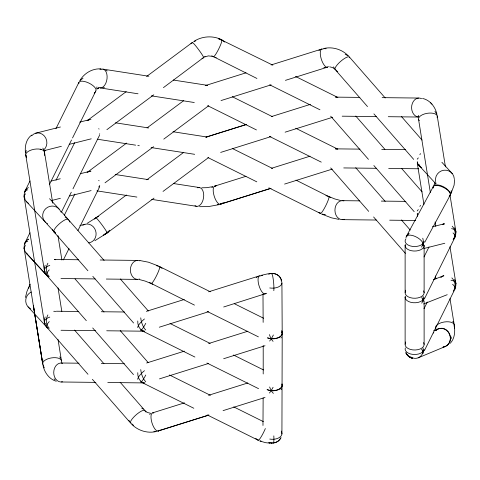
<?xml version="1.0" encoding="UTF-8"?>
<svg xmlns="http://www.w3.org/2000/svg" width="480" height="480" viewBox="0 0 480 480"><rect width="100%" height="100%" fill="white"/><g stroke="black" fill="none" stroke-linecap="round" stroke-linejoin="round"><path stroke-width="0.72" d="M262.98 425.466L263.136 397.86M281.922 433.956L282.198 333.678M451.23 338.7L451.248 337.014M25.428 297.504L26.982 291.33L29.826 284.79M28.8 288.318L28.956 287.202M96.702 88.596L96.936 86.928M450.984 193.158L451.23 190.662M405.294 291.27L405.474 290.22M405.294 343.002L405.474 341.952M25.656 152.862L26.226 150.42M418.452 116.94L418.734 115.338M44.4 155.472L44.508 152.13L43.674 150.684A9.504 4.464 -9.2 0 0 31.818 149.826A9.504 4.464 -9.2 0 0 26.1 156.042M42.618 361.554L42.906 359.952M435.396 181.644L434.076 184.914M281.34 389.052L281.484 388.734M450.936 193.716L454.122 185.1L454.614 179.388M281.34 337.326L281.016 337.968M24.966 191.082L29.964 181.02M44.28 152.166L45.276 150.156M55.932 128.688L78.906 82.392M49.548 184.272L71.52 139.992M72.522 137.976L95.826 91.014M56.016 180.252L74.646 142.71M24.966 242.814L29.922 232.836M72.966 188.844L99.552 135.24M61.386 212.16L71.304 192.198M64.302 215.298L74.862 194.04M63.366 259.926L69.012 248.544M77.952 230.538L99.702 186.714M424.02 256.962L429.006 246.918M424.332 299.046L454.896 237.468M424.02 308.694L427.344 301.998M424.332 350.778L454.896 289.2M281.028 437.574C279.9 440.058 277.626 442.032 274.974 442.716M281.016 389.7L281.178 389.382M406.422 236.268L433.59 186.042M422.976 245.562L423.684 244.254M424.74 242.298L450.15 195.33M433.506 333.09L433.812 332.604M79.77 80.784C83.976 73.35 92.316 68.268 100.962 68.904M280.83 438.072L278.526 440.88L275.076 442.722M109.608 230.196L107.124 232.878L103.662 234.582M407.316 234.996L409.026 233.406M450.276 343.26C454.698 338.64 455.292 331.566 454.266 325.548M94.446 92.898L94.98 92.352L94.176 93.168M80.43 80.274L83.01 78.186M190.95 43.776L192.366 42.456L146.652 76.446M163.422 87.642L205.104 56.4M94.35 219.06L126.408 194.976M435.066 184.182L436.254 183.09M407.664 234.582L408.918 233.448M97.104 89.058L98.454 88.044M31.638 135.102C25.98 139.14 24.642 146.76 25.512 153.246M87.102 120.72L126.204 91.65M106.878 129.684L153.798 94.8M87.066 172.494L126.642 143.07M147.03 127.914L183.606 100.716M105.012 182.814L153.588 146.7M163.782 139.122L208.752 105.684M146.862 179.766L183.552 152.49M154.002 198.12L107.082 233.004L94.842 240.714M163.026 191.412L208.74 157.428M211.806 187.662L212.736 186.996M149.592 414.438L150.522 413.772M318.882 50.586L319.812 49.92M94.728 218.556L87.462 223.158M223.332 202.68L220.518 204.198M256.206 277.698L257.604 276.696M103.434 235.548L103.878 235.242M104.616 234.726L104.958 234.492M204.84 56.922L208.368 55.89L212.178 56.334M193.956 41.352C201.582 36.408 211.614 35.472 220.008 38.976M203.724 57.678L202.008 58.68M95.73 217.782L98.61 216.36M193.92 41.574L195.792 40.878M98.94 87.792L97.908 88.308L98.394 88.104M158.496 430.878L160.182 430.116M266.748 293.274L223.686 306.99M433.632 330.804L437.67 329.124M445.332 346.5L418.164 357.84M268.674 274.23L270.384 273.63M433.44 279.72L442.452 276.18M423.642 303.96L447.216 294.702M206.226 137.088L246.288 124.488M270.33 188.472L220.062 204.294L271.092 188.304M208.83 415.026L157.848 431.07L208.878 415.086M205.974 85.386L246.042 72.81M271.086 64.95L321.894 49.002M221.022 100.572L271.11 84.852M285.426 80.358L327.642 67.104M205.728 137.208L246.57 124.458M271.314 116.622L310.53 104.31M285.114 132.18L332.7 117.252M220.662 152.418L270.918 136.632M214.812 186.078L245.976 176.304M271.47 168.306L310.026 156.192M284.574 184.08L332.226 169.128M146.376 311.352L184.302 299.448M208.632 291.81L259.44 275.862M159.282 327.21L208.656 311.706M146.604 363.006L184.392 351.144M208.638 343.53L247.854 331.224M159.486 378.87L208.68 363.426M223.656 358.728L265.008 345.744M152.598 412.854L184.47 402.858M208.554 395.304L247.812 382.974M223.074 410.634L265.032 397.464M219.006 204.654L208.392 206.598L199.548 206.688M260.958 275.4C266.736 274.212 274.038 271.356 278.982 276.054M79.68 122.142L89.64 119.64M43.668 150.774L61.38 146.316M69.186 144.36L91.224 138.822M50.934 181.104L60.252 178.764M80.25 173.736L90.252 171.222M51.786 200.466L60.39 198.3M79.884 225.552L84.918 224.286M432.384 226.788L443.982 223.878M423.768 248.538L444.786 243.258M35.694 133.194L60.42 126.99M69.69 195.966L91.11 190.59M273.384 443.04L275.298 442.578L271.224 443.13M212.82 186.636L206.736 187.674L201.78 187.794M103.014 87.828L104.436 87.528M214.89 186.06L216.648 185.706M323.748 48.504C332.46 46.434 342.078 49.356 348.264 55.812M156.252 431.538C147.618 433.596 138.138 430.722 131.91 424.446M205.668 85.626L206.886 85.446M99.84 69.186L100.932 69.03M205.914 85.542L207.132 85.506M324.204 214.41L325.416 214.368M259.92 441.018L265.464 442.662L269.556 443.106M323.832 67.536L325.56 67.554M335.298 97.122L359.838 97.398M382.14 97.644L418.572 98.052M342.18 116.184L376.38 116.568M388.278 116.7L418.02 117.036M335.304 148.854L360.018 149.13M381.738 149.37L405.708 149.64M343.734 167.934L376.686 168.3M388.668 168.438L418.626 168.774M341.91 200.658L359.754 200.856M381.318 201.096L405.852 201.372M342.102 219.648L376.302 220.032M389.682 220.182L415.704 220.47M54.834 259.482L78.63 259.752M100.188 259.992L137.364 260.406M60.972 278.538L95.172 278.922M106.326 279.048L137.556 279.396M56.346 311.232L78.81 311.484M101.28 311.736L124.494 311.994M61.026 330.27L95.478 330.66M106.71 330.78L144.156 331.2M124.398 363.708L101.31 363.456M61.236 363L79.05 363.204M61.428 381.99L95.862 382.38M107.778 382.512L143.964 382.914M323.73 48.636L326.142 48.744M217.326 204.612L218.478 204.63M261.522 275.412L262.674 275.43M262.194 294.318L263.352 294.33M156.27 431.406L153.858 431.298M269.292 443.106L271.482 443.13M272.4 273.402C276.558 273.378 280.506 276.342 281.58 280.374L279.714 276.81M272.4 443.094L268.668 442.32M329.664 66.834L332.46 67.506L334.536 68.85M150.336 413.208L147.54 412.53L145.464 411.186M139.932 260.544L148.488 262.2L158.256 265.938M339 219.408L331.512 217.842L321.744 214.104M102.99 69.132L148.89 76.254M173.322 80.046L207.378 85.326M100.266 87.93L138.024 93.786M151.344 95.856L194.286 102.516M115.464 122.814L148.674 127.962M173.028 131.742L206.976 137.01M97.236 139.2L135.612 145.158M137.826 145.5L139.302 145.728M151.11 147.564L194.658 154.314M115.194 174.492L148.512 179.658M173.682 183.564L199.59 187.584M96.918 190.872L136.896 197.076M151.704 199.374L196.866 206.376M325.968 195.618L328.926 196.488M218.28 38.856L220.098 39.162M215.028 57.45L216.246 57.654M322.11 214.104L323.934 214.404M156.672 265.734L159.576 266.568L210.294 291.768M259.902 440.88L261.114 441.084M40.194 149.202L41.274 149.454M340.392 200.442L334.812 198.954L329.88 196.944M139.608 279.6L145.188 281.088L150.12 283.098M412.212 358.194L410.292 357.486M422.562 98.442C430.2 100.074 435.48 107.142 436.98 114.516M412.59 358.296C409.728 357.648 407.214 355.668 406.002 352.986M412.212 358.146C409.32 357.504 406.962 355.29 405.822 352.602M56.28 381.258C49.194 379.224 44.496 372.486 43.02 365.52M345.168 54.27L348.186 55.902M151.224 283.614L152.82 284.226M272.832 65.172L219.816 39.156L221.868 39.858L224.73 42.06M295.458 76.416L337.878 97.488M256.926 78.468L211.74 55.812M269.67 84.798L319.962 109.782M232.236 96.708L272.328 116.628M295.71 128.244L337.806 149.154M207.666 105.702L256.446 129.936M269.316 136.326L321.264 162.132M232.308 148.476L272.544 168.462M296.016 180.126L330.474 197.448M207.858 157.524L256.812 181.842M268.884 187.842L320.52 213.492M234.294 303.69L263.61 318.246M194.46 305.106L149.526 282.588M207.09 311.382L258.408 336.864M170.022 323.484L210.114 343.404M233.502 355.02L263.568 369.96M140.778 330.156L194.904 357.042M206.928 363.018L258.558 388.662M169.5 374.988L210.408 395.304M233.706 406.884L263.382 421.626M140.856 381.954L193.83 408.27M207.246 414.93L258.21 440.25L255.72 438.402M105.93 70.224L107.19 70.938M141.738 408.156L143.262 409.08M65.076 217.026L66.978 218.256M133.716 425.37L131.814 424.134M337.752 71.586L336.36 70.662M318.828 212.466L320.37 213.432M159.576 266.568L162.072 268.416M409.674 357.138L407.304 355.098L406.014 353.004M55.152 233.004L55.53 233.316L53.784 231.684M46.722 223.686L55.53 233.316M54.066 378.852L55.11 379.908M430.578 102.708L431.964 104.142M441.888 162.294L452.346 173.664M419.262 165.75L435.336 183.21M49.566 198.696L59.112 209.064M26.028 201.15L35.484 211.428M35.574 211.512L45.528 222.336M26.028 252.876L46.242 274.83M26.94 253.884L47.154 275.838M28.092 306.894L34.626 313.986M35.628 315.078L46.68 327.084M61.602 211.878L104.118 260.43M434.946 111.396L436.41 113.604M349.332 56.934L385.2 97.95M401.412 116.49L422.046 140.082M367.512 106.578L335.088 69.498L333.522 66.87M373.902 113.88L413.7 159.39M418.122 164.448L419.1 165.57M401.544 168.378L422.094 191.874M330.678 116.184L368.454 159.36M385.158 201.372L355.716 167.7M401.394 219.93L410.25 230.058M330.696 167.934L368.694 211.368M120.33 278.976L148.338 310.998M54.006 231.978L87.906 270.75M92.82 276.366L133.602 322.998M75.012 278.898L103.998 312.042M120.21 330.582L148.206 362.598M46.524 275.172L86.316 320.67M92.7 327.972L133.47 374.598M103.944 363.726L74.508 330.054M120.186 382.29L144.786 410.412M46.524 326.904L87.984 374.286M355.788 116.052L384.888 149.334M373.854 165.528L414.186 211.674M373.596 216.972L405.39 253.344M92.388 379.326L130.542 422.976M145.002 410.712L145.998 412.074M452.862 321.36L453.366 322.296M42.858 148.11L43.614 149.52M59.814 356.808L60.57 358.212M44.352 367.848L43.188 365.64M26.634 157.746L25.74 155.136M52.314 229.224L52.794 230.316M69.33 220.95L69.81 222.048M128.982 420.348L129.462 421.446M281.592 431.07L281.706 431.484M44.436 151.824L52.728 203.124M281.766 330.57L282.15 332.328M282.012 331.458L282.126 332.118M24.114 196.788L44.328 322.2M437.22 115.884L445.44 166.89M449.958 194.886L455.91 231.846M449.97 246.69L455.91 283.578M449.994 298.602L454.284 325.218M418.536 119.232L430.332 192.42M435.096 221.988L435.81 226.422M417.264 163.086L423.924 204.396M435.456 275.958L435.93 278.91M417.264 214.818L417.504 216.294M57.966 235.65L61.902 260.046M58.038 287.898L61.83 311.496M58.044 339.582L61.464 360.81M25.716 154.824L44.406 270.792M24.09 248.19L42.78 364.158L33.402 305.52L42.672 363.516M454.482 327.132L454.626 328.176M44.508 152.13L44.508 152.778A9.504 4.464 -9.2 0 1 44.436 153.12M281.922 283.158L282.198 333.63M262.992 294.168L263.148 322.374M424.116 245.46L424.116 292.68M424.116 300.942L424.116 344.412M405.126 245.262L405.126 292.482M405.126 296.994L405.126 344.214M263.202 345.474L263.202 373.962M435.684 330.666A9.504 8.622 75.9 0 1 449.562 333.9A9.504 8.622 75.9 0 1 442.968 347.1M436.068 329.088A9.504 4.464 -9.2 0 1 444.186 321.996A9.504 4.464 -9.2 0 1 454.074 326.208M417.738 214.032A9.504 4.464 -9.2 0 1 417.264 213.492M417.258 210.948A9.504 4.464 -9.2 0 1 418.362 209.64M419.892 206.466A9.504 7.344 -89.4 0 1 420.474 205.332M344.244 219.282A9.504 7.344 -89.4 0 1 334.932 210.408A9.504 7.344 -89.4 0 1 343.932 200.874M328.476 196.548A9.504 1.326 -63.6 0 1 325.632 205.962A9.504 1.326 -63.6 0 1 320.262 212.808M95.784 218.088A9.504 0.75 53.4 0 1 102.042 224.946A9.504 0.75 53.4 0 1 106.77 232.866M82.788 225.24A9.504 8.622 75.9 0 1 95.586 230.604A9.504 8.622 75.9 0 1 88.626 242.862M27.852 239.55A9.504 8.622 75.9 0 1 28.338 239.154M24.684 249.684A9.504 4.464 -9.2 0 1 25.572 245.562M27.324 254.22A9.504 9.294 -42.6 0 1 28.422 239.202M43.53 365.274A9.504 4.464 -9.2 0 1 51.06 357.966A9.504 4.464 -9.2 0 1 61.284 362.124M62.526 381.804A9.504 7.344 -89.4 0 1 53.724 372.426A9.504 7.344 -89.4 0 1 62.718 363.228M144.978 382.944A9.504 7.344 -89.4 0 1 137.766 372.684M137.766 379.362A9.504 2.514 -41.2 0 1 144.456 370.68M145.758 375.036A9.504 1.326 -63.6 0 1 140.742 381.822M145.758 381.714A9.504 3.504 72.6 0 1 140.742 369.588M265.35 428.55A9.504 1.326 -63.6 0 1 260.802 437.388A9.504 1.326 -63.6 0 1 258.06 439.98M273.822 435.894A9.504 1.212 84.8 0 1 273.018 442.866M281.556 432.036A9.504 5.706 0.3 0 1 279.156 437.664A9.504 5.706 0.3 0 1 269.754 439.068M267.012 389.652A9.504 5.706 0.3 0 0 277.842 389.928A9.504 5.706 0.3 0 0 281.994 383.934A9.504 5.484 0 0 1 278.13 389.616A9.504 5.484 0 0 1 267.57 389.724M281.994 332.214A9.504 5.484 0 0 1 278.13 337.884A9.504 5.484 0 0 1 267.57 337.992M281.994 332.226A9.504 5.268 -0.3 0 1 278.124 337.686A9.504 5.268 -0.3 0 1 267.564 337.824M281.082 280.686A9.504 5.268 -0.3 0 1 279.618 286.326A9.504 5.268 -0.3 0 1 269.754 287.964M271.248 273.918A9.504 1.212 84.8 0 1 273.15 278.694A9.504 1.212 84.8 0 1 273.828 290.694M265.578 293.802A9.504 3.504 72.6 0 1 258.768 284.808A9.504 3.504 72.6 0 1 260.85 275.964M145.758 329.982A9.504 3.504 72.6 0 1 140.742 317.856M145.758 323.304A9.504 1.326 -63.6 0 1 140.742 330.09M144.456 331.182A9.504 7.344 -89.4 0 1 137.766 320.958M137.766 327.636A9.504 2.514 -41.2 0 1 144.456 318.954M49.23 328.248A9.504 7.344 -89.4 0 1 47.892 314.934M47.316 327.222A9.504 2.514 -41.2 0 1 49.23 321.57M45.462 323.886A9.504 4.464 -9.2 0 1 49.788 317.076M48.06 328.32A9.504 9.294 -42.6 0 1 45.156 316.956M53.73 311.298A9.504 9.294 -42.6 0 1 55.728 311.472M24.942 198.222A9.504 4.464 -9.2 0 1 25.572 193.83M28.398 203.274A9.504 9.294 -42.6 0 1 28.422 187.476M24.846 192.12A9.504 3.792 26.4 0 1 27.774 189.852M78.858 83.748A9.504 3.792 26.4 0 1 88.626 82.944A9.504 3.792 26.4 0 1 95.352 91.464M101.016 69.348A9.504 5.58 -81.2 0 1 107.04 78.606A9.504 5.58 -81.2 0 1 99.06 87.618M328.368 66.426A9.504 3.504 72.6 0 1 321.258 59.01A9.504 3.504 72.6 0 1 323.064 49.188M335.88 69.816A9.504 2.514 -41.2 0 1 340.608 61.404A9.504 2.514 -41.2 0 1 349.602 57.798M419.892 165.888A9.504 2.514 -41.2 0 1 419.094 164.262M421.764 167.688A9.504 9.294 -42.6 0 1 417.258 162.18M435.558 181.062A9.504 9.294 -42.6 0 1 443.886 170.226A9.504 9.294 -42.6 0 1 454.266 178.68M433.2 187.992A9.504 3.792 26.4 0 1 443.112 187.248A9.504 3.792 26.4 0 1 449.574 195.78M421.53 297.564A9.504 3.792 26.4 0 1 423.102 301.56M453.03 232.92A9.504 3.792 26.4 0 1 454.416 237.918M451.578 228.606A9.504 4.464 -9.2 0 1 455.328 233.508M454.428 227.802A9.504 9.294 -42.6 0 1 453.144 239.544M442.608 224.574A9.504 9.294 -42.6 0 1 444.522 223.902M419.364 120.666A9.504 4.464 -9.2 0 1 426.894 113.358A9.504 4.464 -9.2 0 1 437.112 117.516M418.314 117.012A9.504 7.344 -89.4 0 1 411.78 105.45A9.504 7.344 -89.4 0 1 421.596 98.664M336.066 97.206A9.504 7.344 -89.4 0 1 337.086 97.506M88.044 120.282A9.504 8.622 75.9 0 1 90.972 119.388M99.75 133.752A9.504 8.622 75.9 0 1 99.432 134.316M31.692 135.804A9.504 8.622 75.9 0 1 44.388 136.026A9.504 8.622 75.9 0 1 43.866 149.808M45.462 272.154A9.504 4.464 -9.2 0 1 49.788 265.344M48.612 276.96A9.504 9.294 -42.6 0 1 45.156 265.224M54.396 259.578A9.504 9.294 -42.6 0 1 55.728 259.74M47.316 275.49A9.504 2.514 -41.2 0 1 49.23 269.838M54.336 259.482A9.504 7.344 -89.4 0 1 54.852 259.56M49.23 276.516A9.504 7.344 -89.4 0 1 47.892 263.202M273.072 341.358A9.504 3.504 72.6 0 1 269.424 334.614M273.384 334.974A9.504 1.326 -63.6 0 1 269.64 341.046M159.18 266.67A9.504 1.326 -63.6 0 1 156.336 276.078A9.504 1.326 -63.6 0 1 150.966 282.93M139.65 279.054A9.504 7.344 -89.4 0 1 130.386 269.79A9.504 7.344 -89.4 0 1 139.89 260.796M24.912 244.17A9.504 3.792 26.4 0 1 27.774 241.584M98.688 128.682A9.504 3.792 26.4 0 1 99.078 129.072M192.456 42.99A9.504 0.75 53.4 0 1 198.642 49.662A9.504 0.75 53.4 0 1 203.214 57.462M221.112 40.122A9.504 1.326 -63.6 0 1 218.952 48.492A9.504 1.326 -63.6 0 1 213.174 56.37M417.468 214.542A9.504 9.294 -42.6 0 1 417.258 213.912M424.092 241.44A9.504 5.484 0 0 1 412.266 246.366A9.504 5.484 0 0 1 405.966 238.77M424.092 245.172A9.504 5.484 0 0 1 413.934 251.034A9.504 5.484 0 0 1 405.33 244.398M423.516 290.862A9.504 5.484 0 0 1 415.29 298.254A9.504 5.484 0 0 1 405.33 291.618M424.092 297.684A9.504 5.484 0 0 1 413.262 302.724A9.504 5.484 0 0 1 405.33 296.13M423.516 342.594A9.504 5.484 0 0 1 415.29 349.986A9.504 5.484 0 0 1 405.33 343.344M424.092 349.416A9.504 5.484 0 0 1 413.262 354.456A9.504 5.484 0 0 1 405.33 347.856M421.53 349.296A9.504 3.792 26.4 0 1 422.76 353.724M452.604 284.268A9.504 3.792 26.4 0 1 454.416 289.65A9.504 9.294 -42.6 0 0 454.428 279.534M450.996 280.242A9.504 4.464 -9.2 0 1 455.328 285.234M440.88 277.362A9.504 9.294 -42.6 0 1 443.868 275.814M417.738 162.3A9.504 4.464 -9.2 0 1 417.264 161.76M417.258 159.216A9.504 4.464 -9.2 0 1 418.362 157.914M419.892 154.734A9.504 7.344 -89.4 0 1 420.474 153.6M335.544 148.86A9.504 7.344 -89.4 0 1 337.086 149.238M98.688 180.414A9.504 3.792 26.4 0 1 99.078 180.798M29.634 286.386A9.504 3.792 26.4 0 1 30.072 284.52M30.6 308.832A9.504 9.3 -42.6 0 1 31.236 292.032M131.91 423.234A9.504 2.514 -41.2 0 1 135.312 415.554A9.504 2.514 -41.2 0 1 145.068 411.048M159.072 430.272A9.504 3.504 72.6 0 1 151.968 422.862A9.504 3.504 72.6 0 1 153.768 413.04M273.384 393.384A9.504 3.504 72.6 0 1 269.64 386.988M273.072 387.3A9.504 1.326 -63.6 0 1 269.424 393.024M54.942 232.158A9.504 2.514 -41.2 0 1 59.154 223.974A9.504 2.514 -41.2 0 1 68.394 220.164M47.568 223.794A9.504 9.294 -42.6 0 1 45.93 208.488A9.504 9.294 -42.6 0 1 60.906 211.998M25.386 191.514A9.504 8.622 75.9 0 1 26.22 189.756M88.044 172.008A9.504 8.622 75.9 0 1 90.972 171.114M99.75 185.484A9.504 8.622 75.9 0 1 98.688 187.08M197.616 187.794A9.504 5.58 -81.2 0 1 203.55 197.724A9.504 5.58 -81.2 0 1 194.946 205.632M221.112 203.742A9.504 3.51 72.6 0 1 214.236 196.272A9.504 3.51 72.6 0 1 215.532 186.096M441.048 277.074A9.504 8.484 68.6 0 1 443.724 275.688M451.872 277.902A9.504 8.484 68.6 0 1 453.258 291.15M423.09 296.286A9.504 8.484 68.6 0 1 421.734 303.168M442.386 224.52A9.504 8.622 75.9 0 1 444.108 223.842M452.226 226.224A9.504 8.622 75.9 0 1 453.42 239.088M407.022 236.1A9.504 8.622 75.9 0 1 407.694 235.002M422.76 238.212A9.504 8.622 75.9 0 1 421.53 247.098M433.2 187.83A9.504 4.398 28.4 0 1 443.742 186.888A9.504 4.398 28.4 0 1 449.124 196.296M405.996 237.702A9.504 4.398 28.4 0 1 415.362 236.52A9.504 4.398 28.4 0 1 423.066 245.37M435.816 330.426A9.504 8.454 67.3 0 1 449.424 334.074A9.504 8.454 67.3 0 1 443.442 346.986M423.066 347.994A9.504 8.454 67.3 0 1 419.634 357.054A9.504 8.454 67.3 0 1 410.334 356.73M108.378 231.756L105.408 233.958L108.378 231.756"/></g></svg>
